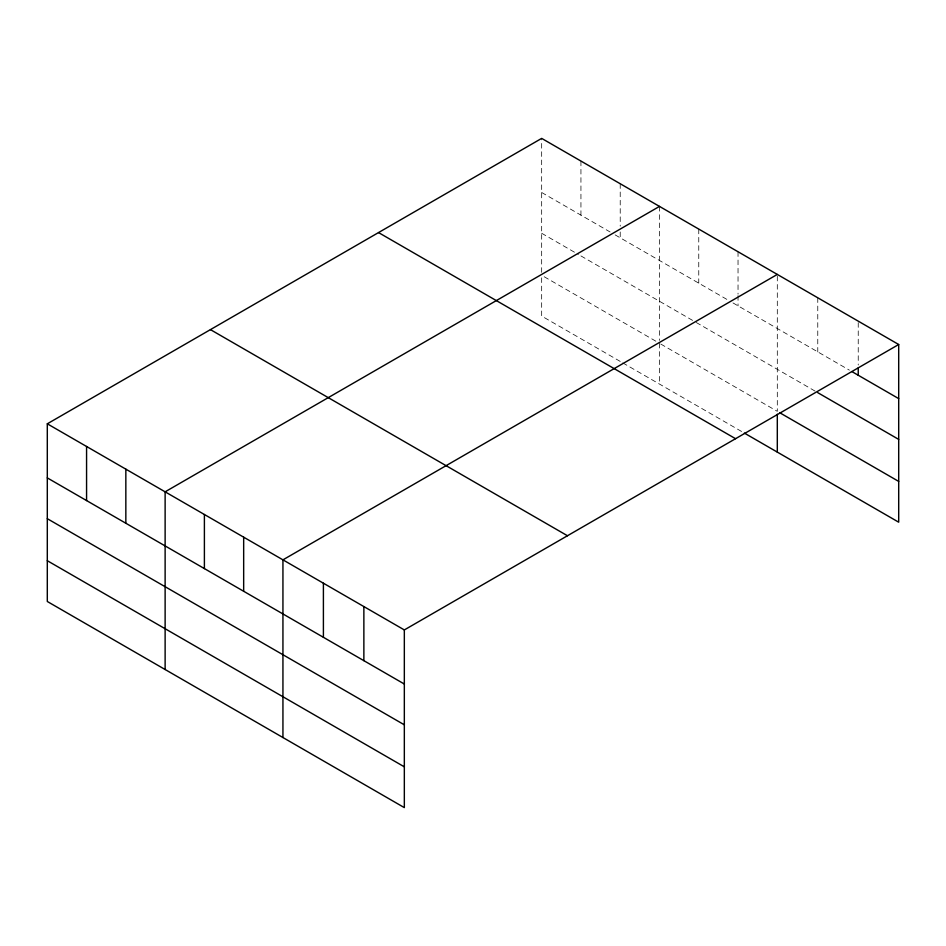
<?xml version="1.0" encoding="UTF-8"?>
<svg xmlns="http://www.w3.org/2000/svg" width="946" height="946" viewBox="0 0 946 946"><rect width="100%" height="100%" fill="white"/><g stroke="black" fill="none" stroke-linecap="round" stroke-linejoin="round"><path stroke-width="0.71" stroke-dasharray="4.73 3.55" d="M541.668 272.377L541.668 138.388M541.668 192.476L610.087 231.971M615.148 234.892L727.9 299.988M732.973 302.921L849.39 370.134M541.668 233.26L578.408 254.474M580.939 255.928L694.967 321.758M696.232 322.491L817.77 392.661M544.198 276.74L656.962 341.837M660.757 344.037L777.305 411.321L777.305 274.435M620.221 361.419L541.668 316.07L541.668 275.274M622.752 362.874L743.107 432.357M858.235 322.61L858.235 365.014M817.77 297.789L817.77 351.877M738.034 251.754L738.034 294.147M738.034 295.613L738.034 305.842M698.763 229.086L698.763 283.173M659.492 206.405L659.492 340.406M659.492 343.303L659.492 384.088M620.221 183.737L620.221 226.129M620.221 231.971L620.221 237.824M580.939 161.056L580.939 215.144"/><path stroke-width="1.42" d="M898.7 344.51L541.668 138.388L47.3 423.808L47.3 601.49L404.332 807.612L404.332 629.93L898.7 344.51L898.7 522.192L744.372 433.091M659.492 206.405L165.124 491.825L165.124 669.508M777.305 274.435L282.937 559.855L282.937 737.537M851.908 371.589L898.7 398.609M817.77 392.661L898.7 439.393M779.835 412.787L898.7 481.408M378.53 232.574L735.562 438.708M210.438 329.622L567.47 535.743M47.3 423.808L404.332 629.93M47.3 477.896L404.332 684.029M47.3 518.68L404.332 724.813M47.3 560.706L404.332 766.828M858.235 367.935L858.235 375.243M777.305 414.242L777.305 452.105M363.867 606.575L363.867 660.663M323.402 583.209L323.402 637.308M243.666 537.174L243.666 591.262M204.395 514.506L204.395 568.593M125.842 469.157L125.842 523.244M86.571 446.477L86.571 500.576"/></g></svg>
